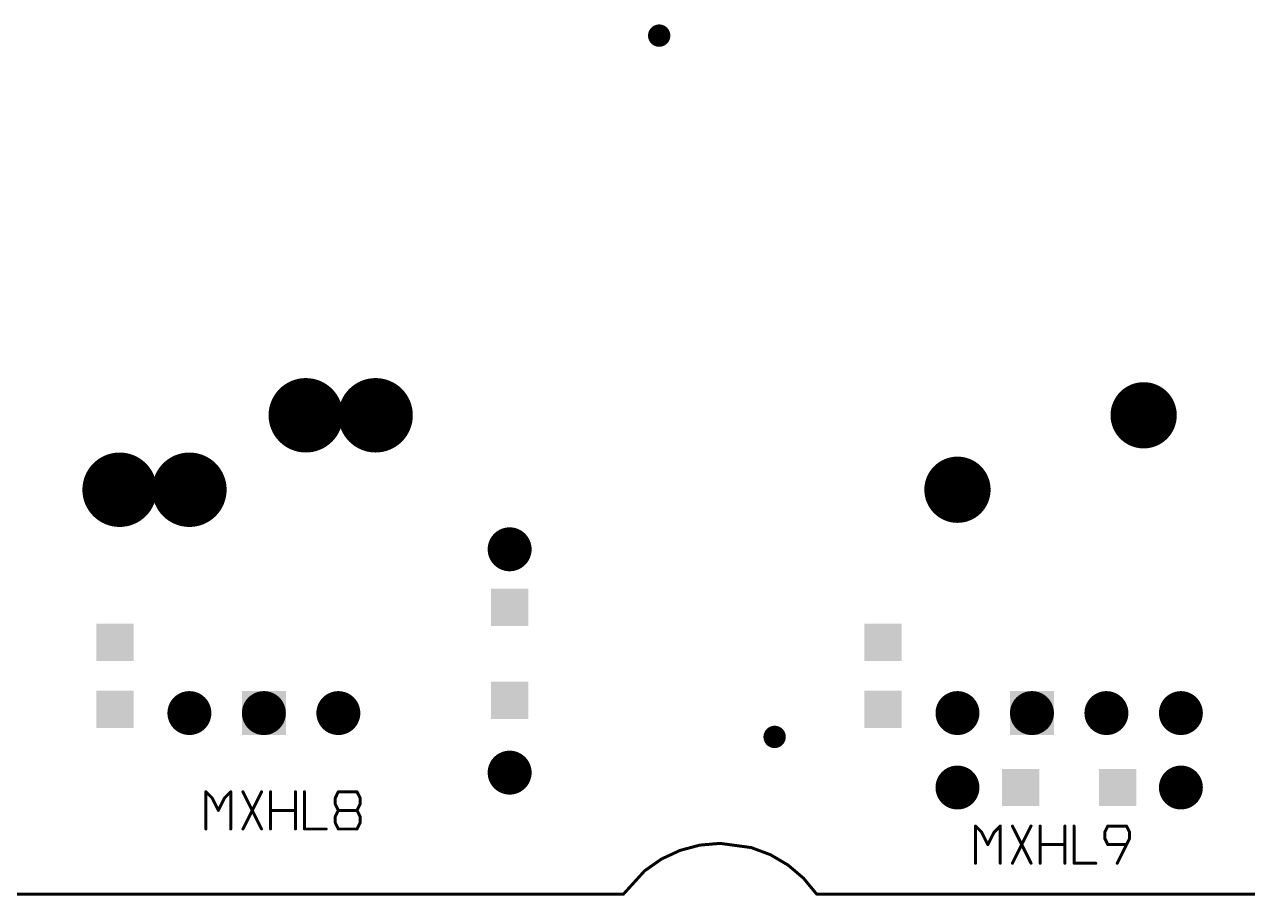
# Model space of a CAD drawing. Header units: millimetres. Extents: x 451 to 799, y 260 to 388.
# Drawn here: x 715.48 to 757.2, y 259.67 to 289.39 of the extents above; entities that cross this region are included whole.
import ezdxf

# ---------------------------------------------------------------- set-up
doc = ezdxf.new("R2010")
doc.units = ezdxf.units.MM
for name, color, linetype in [('3_A_', 4, 'Continuous'), ('4_A_', 54, 'Continuous'), ('5_A_', 7, 'Continuous'), ('8_A_', 3, 'Continuous')]:
    doc.layers.add(name, color=color, linetype=linetype)

# ---------------------------------------------------------------- blocks, each defined once
blk = doc.blocks.new('D23ROUND2_54X2_54')
blk.add_lwpolyline([(0.635, 0, 1.27, 1.27, 1), (-0.635, 0, 1.27, 1.27, 1), (0.635, 0, 1.27, 1.27, 0)], format="xyseb")
blk = doc.blocks.new('D24ROUND1_4986X1_4986')
blk.add_lwpolyline([(0.37465, 0, 0.7493, 0.7493, 1), (-0.37465, 0, 0.7493, 0.7493, 1), (0.37465, 0, 0.7493, 0.7493, 0)], format="xyseb")
blk = doc.blocks.new('D25ROUND2_2606X2_2606')
blk.add_lwpolyline([(0.56515, 0, 1.1303, 1.1303, 1), (-0.56515, 0, 1.1303, 1.1303, 1), (0.56515, 0, 1.1303, 1.1303, 0)], format="xyseb")
blk = doc.blocks.new('D35ROUND0_762X0_762')
blk.add_lwpolyline([(0.1905, 0, 0.381, 0.381, 1), (-0.1905, 0, 0.381, 0.381, 1), (0.1905, 0, 0.381, 0.381, 0)], format="xyseb")
blk = doc.blocks.new('D16SQUARE1_27X1_27')
blk.add_solid([(-0.635, -0.635), (0.635, -0.635), (-0.635, 0.635), (0.635, 0.635)])
blk = doc.blocks.new('D41SQUARE1_4986X1_4986')
blk.add_solid([(-0.7493, -0.7493), (0.7493, -0.7493), (-0.7493, 0.7493), (0.7493, 0.7493)])
blk = doc.blocks.new('D47ROUND0_381X0_381')
blk.add_lwpolyline([(0.09525, 0, 0.1905, 0.1905, 1), (-0.09525, 0, 0.1905, 0.1905, 1), (0.09525, 0, 0.1905, 0.1905, 0)], format="xyseb")

msp = doc.modelspace()

# ---------------------------------------------------------------- linework, layer by layer
at = {"layer": '5_A_'}
for points in [[(721.882, 262.999, 0.102, 0.102, 0), (721.671, 263.21, 0.102, 0.102, 0)], [(721.671, 263.21, 0.102, 0.102, 0), (721.671, 261.94, 0.102, 0.102, 0)], [(722.517, 263.21, 0.102, 0.102, 0), (722.306, 262.999, 0.102, 0.102, 0)], [(722.517, 261.94, 0.102, 0.102, 0), (722.517, 263.21, 0.102, 0.102, 0)], [(723.569, 261.94, 0.102, 0.102, 0), (722.934, 263.21, 0.102, 0.102, 0)], [(723.569, 263.21, 0.102, 0.102, 0), (722.934, 261.94, 0.102, 0.102, 0)], [(723.876, 261.94, 0.102, 0.102, 0), (723.876, 263.21, 0.102, 0.102, 0)], [(724.725, 261.94, 0.102, 0.102, 0), (724.725, 263.21, 0.102, 0.102, 0)], [(725.032, 261.94, 0.102, 0.102, 0), (725.032, 263.21, 0.102, 0.102, 0)], [(726.188, 263.21, 0.102, 0.102, 0), (726.083, 262.999, 0.102, 0.102, 0)], [(726.823, 263.21, 0.102, 0.102, 0), (726.188, 263.21, 0.102, 0.102, 0)], [(726.929, 262.999, 0.102, 0.102, 0), (726.823, 263.21, 0.102, 0.102, 0)], [(722.096, 262.575, 0.102, 0.102, 0), (721.882, 262.999, 0.102, 0.102, 0)], [(722.306, 262.999, 0.102, 0.102, 0), (722.096, 262.575, 0.102, 0.102, 0)], [(726.083, 262.999, 0.102, 0.102, 0), (726.083, 262.788, 0.102, 0.102, 0)], [(726.083, 262.788, 0.102, 0.102, 0), (726.188, 262.575, 0.102, 0.102, 0)], [(726.823, 262.575, 0.102, 0.102, 0), (726.929, 262.788, 0.102, 0.102, 0)], [(726.929, 262.788, 0.102, 0.102, 0), (726.929, 262.999, 0.102, 0.102, 0)], [(724.725, 262.575, 0.102, 0.102, 0), (723.876, 262.575, 0.102, 0.102, 0)], [(726.083, 262.364, 0.102, 0.102, 0), (726.188, 262.575, 0.102, 0.102, 0)], [(726.083, 262.153, 0.102, 0.102, 0), (726.083, 262.364, 0.102, 0.102, 0)], [(726.188, 262.575, 0.102, 0.102, 0), (726.823, 262.575, 0.102, 0.102, 0)], [(726.823, 262.575, 0.102, 0.102, 0), (726.929, 262.364, 0.102, 0.102, 0)], [(726.929, 262.364, 0.102, 0.102, 0), (726.929, 262.153, 0.102, 0.102, 0)], [(725.774, 261.94, 0.102, 0.102, 0), (725.032, 261.94, 0.102, 0.102, 0)], [(726.188, 261.94, 0.102, 0.102, 0), (726.083, 262.153, 0.102, 0.102, 0)], [(726.823, 261.94, 0.102, 0.102, 0), (726.188, 261.94, 0.102, 0.102, 0)], [(726.929, 262.153, 0.102, 0.102, 0), (726.823, 261.94, 0.102, 0.102, 0)], [(748.128, 261.831, 0.102, 0.102, 0), (747.917, 262.042, 0.102, 0.102, 0)], [(747.917, 262.042, 0.102, 0.102, 0), (747.917, 260.772, 0.102, 0.102, 0)], [(748.763, 262.042, 0.102, 0.102, 0), (748.552, 261.831, 0.102, 0.102, 0)], [(748.763, 260.772, 0.102, 0.102, 0), (748.763, 262.042, 0.102, 0.102, 0)], [(749.812, 260.772, 0.102, 0.102, 0), (749.177, 262.042, 0.102, 0.102, 0)], [(749.812, 262.042, 0.102, 0.102, 0), (749.177, 260.772, 0.102, 0.102, 0)], [(750.122, 260.772, 0.102, 0.102, 0), (750.122, 262.042, 0.102, 0.102, 0)], [(750.968, 260.772, 0.102, 0.102, 0), (750.968, 262.042, 0.102, 0.102, 0)], [(751.278, 260.772, 0.102, 0.102, 0), (751.278, 262.042, 0.102, 0.102, 0)], [(752.327, 261.831, 0.102, 0.102, 0), (752.433, 262.042, 0.102, 0.102, 0)], [(752.433, 262.042, 0.102, 0.102, 0), (753.068, 262.042, 0.102, 0.102, 0)], [(753.068, 262.042, 0.102, 0.102, 0), (753.175, 261.831, 0.102, 0.102, 0)], [(748.339, 261.407, 0.102, 0.102, 0), (748.128, 261.831, 0.102, 0.102, 0)], [(748.552, 261.831, 0.102, 0.102, 0), (748.339, 261.407, 0.102, 0.102, 0)], [(752.327, 261.62, 0.102, 0.102, 0), (752.327, 261.831, 0.102, 0.102, 0)], [(752.433, 261.407, 0.102, 0.102, 0), (752.327, 261.62, 0.102, 0.102, 0)], [(753.175, 261.62, 0.102, 0.102, 0), (752.751, 260.772, 0.102, 0.102, 0)], [(753.175, 261.831, 0.102, 0.102, 0), (753.175, 261.62, 0.102, 0.102, 0)], [(750.968, 261.407, 0.102, 0.102, 0), (750.122, 261.407, 0.102, 0.102, 0)], [(753.068, 261.407, 0.102, 0.102, 0), (752.433, 261.407, 0.102, 0.102, 0)], [(752.019, 260.772, 0.102, 0.102, 0), (751.278, 260.772, 0.102, 0.102, 0)]]:
    msp.add_lwpolyline(points, format="xyseb", dxfattribs=at)
for points in [[(721.646, 263.21, 0.0508, 0.0508, 1), (721.697, 263.21, 0.0508, 0.0508, 1), (721.646, 263.21, 0.0508, 0.0508, 0)], [(721.646, 263.21, 0.0508, 0.0508, 1), (721.697, 263.21, 0.0508, 0.0508, 1), (721.646, 263.21, 0.0508, 0.0508, 0)], [(721.646, 263.21, 0.0508, 0.0508, 1), (721.697, 263.21, 0.0508, 0.0508, 1), (721.646, 263.21, 0.0508, 0.0508, 0)], [(722.492, 263.21, 0.0508, 0.0508, 1), (722.543, 263.21, 0.0508, 0.0508, 1), (722.492, 263.21, 0.0508, 0.0508, 0)], [(722.492, 263.21, 0.0508, 0.0508, 1), (722.543, 263.21, 0.0508, 0.0508, 1), (722.492, 263.21, 0.0508, 0.0508, 0)], [(722.492, 263.21, 0.0508, 0.0508, 1), (722.543, 263.21, 0.0508, 0.0508, 1), (722.492, 263.21, 0.0508, 0.0508, 0)], [(722.908, 263.21, 0.0508, 0.0508, 1), (722.959, 263.21, 0.0508, 0.0508, 1), (722.908, 263.21, 0.0508, 0.0508, 0)], [(722.908, 263.21, 0.0508, 0.0508, 1), (722.959, 263.21, 0.0508, 0.0508, 1), (722.908, 263.21, 0.0508, 0.0508, 0)], [(723.543, 263.21, 0.0508, 0.0508, 1), (723.594, 263.21, 0.0508, 0.0508, 1), (723.543, 263.21, 0.0508, 0.0508, 0)], [(723.851, 263.21, 0.0508, 0.0508, 1), (723.902, 263.21, 0.0508, 0.0508, 1), (723.851, 263.21, 0.0508, 0.0508, 0)], [(723.851, 263.21, 0.0508, 0.0508, 1), (723.902, 263.21, 0.0508, 0.0508, 1), (723.851, 263.21, 0.0508, 0.0508, 0)], [(724.699, 263.21, 0.0508, 0.0508, 1), (724.75, 263.21, 0.0508, 0.0508, 1), (724.699, 263.21, 0.0508, 0.0508, 0)], [(724.699, 263.21, 0.0508, 0.0508, 1), (724.75, 263.21, 0.0508, 0.0508, 1), (724.699, 263.21, 0.0508, 0.0508, 0)], [(725.007, 263.21, 0.0508, 0.0508, 1), (725.057, 263.21, 0.0508, 0.0508, 1), (725.007, 263.21, 0.0508, 0.0508, 0)], [(725.007, 263.21, 0.0508, 0.0508, 1), (725.057, 263.21, 0.0508, 0.0508, 1), (725.007, 263.21, 0.0508, 0.0508, 0)], [(726.162, 263.21, 0.0508, 0.0508, 1), (726.213, 263.21, 0.0508, 0.0508, 1), (726.162, 263.21, 0.0508, 0.0508, 0)], [(726.162, 263.21, 0.0508, 0.0508, 1), (726.213, 263.21, 0.0508, 0.0508, 1), (726.162, 263.21, 0.0508, 0.0508, 0)], [(726.162, 263.21, 0.0508, 0.0508, 1), (726.213, 263.21, 0.0508, 0.0508, 1), (726.162, 263.21, 0.0508, 0.0508, 0)], [(726.797, 263.21, 0.0508, 0.0508, 1), (726.848, 263.21, 0.0508, 0.0508, 1), (726.797, 263.21, 0.0508, 0.0508, 0)], [(726.797, 263.21, 0.0508, 0.0508, 1), (726.848, 263.21, 0.0508, 0.0508, 1), (726.797, 263.21, 0.0508, 0.0508, 0)], [(726.797, 263.21, 0.0508, 0.0508, 1), (726.848, 263.21, 0.0508, 0.0508, 1), (726.797, 263.21, 0.0508, 0.0508, 0)], [(721.857, 262.999, 0.0508, 0.0508, 1), (721.908, 262.999, 0.0508, 0.0508, 1), (721.857, 262.999, 0.0508, 0.0508, 0)], [(721.857, 262.999, 0.0508, 0.0508, 1), (721.908, 262.999, 0.0508, 0.0508, 1), (721.857, 262.999, 0.0508, 0.0508, 0)], [(721.857, 262.999, 0.0508, 0.0508, 1), (721.908, 262.999, 0.0508, 0.0508, 1), (721.857, 262.999, 0.0508, 0.0508, 0)], [(722.281, 262.999, 0.0508, 0.0508, 1), (722.332, 262.999, 0.0508, 0.0508, 1), (722.281, 262.999, 0.0508, 0.0508, 0)], [(722.281, 262.999, 0.0508, 0.0508, 1), (722.332, 262.999, 0.0508, 0.0508, 1), (722.281, 262.999, 0.0508, 0.0508, 0)], [(722.281, 262.999, 0.0508, 0.0508, 1), (722.332, 262.999, 0.0508, 0.0508, 1), (722.281, 262.999, 0.0508, 0.0508, 0)], [(726.058, 262.999, 0.0508, 0.0508, 1), (726.109, 262.999, 0.0508, 0.0508, 1), (726.058, 262.999, 0.0508, 0.0508, 0)], [(726.058, 262.999, 0.0508, 0.0508, 1), (726.109, 262.999, 0.0508, 0.0508, 1), (726.058, 262.999, 0.0508, 0.0508, 0)], [(726.058, 262.999, 0.0508, 0.0508, 1), (726.109, 262.999, 0.0508, 0.0508, 1), (726.058, 262.999, 0.0508, 0.0508, 0)], [(726.058, 262.788, 0.0508, 0.0508, 1), (726.109, 262.788, 0.0508, 0.0508, 1), (726.058, 262.788, 0.0508, 0.0508, 0)], [(726.058, 262.788, 0.0508, 0.0508, 1), (726.109, 262.788, 0.0508, 0.0508, 1), (726.058, 262.788, 0.0508, 0.0508, 0)], [(726.058, 262.788, 0.0508, 0.0508, 1), (726.109, 262.788, 0.0508, 0.0508, 1), (726.058, 262.788, 0.0508, 0.0508, 0)], [(726.904, 262.999, 0.0508, 0.0508, 1), (726.955, 262.999, 0.0508, 0.0508, 1), (726.904, 262.999, 0.0508, 0.0508, 0)], [(726.904, 262.999, 0.0508, 0.0508, 1), (726.955, 262.999, 0.0508, 0.0508, 1), (726.904, 262.999, 0.0508, 0.0508, 0)], [(726.904, 262.999, 0.0508, 0.0508, 1), (726.955, 262.999, 0.0508, 0.0508, 1), (726.904, 262.999, 0.0508, 0.0508, 0)], [(726.904, 262.788, 0.0508, 0.0508, 1), (726.955, 262.788, 0.0508, 0.0508, 1), (726.904, 262.788, 0.0508, 0.0508, 0)], [(726.904, 262.788, 0.0508, 0.0508, 1), (726.955, 262.788, 0.0508, 0.0508, 1), (726.904, 262.788, 0.0508, 0.0508, 0)], [(726.904, 262.788, 0.0508, 0.0508, 1), (726.955, 262.788, 0.0508, 0.0508, 1), (726.904, 262.788, 0.0508, 0.0508, 0)], [(722.07, 262.575, 0.0508, 0.0508, 1), (722.121, 262.575, 0.0508, 0.0508, 1), (722.07, 262.575, 0.0508, 0.0508, 0)], [(722.07, 262.575, 0.0508, 0.0508, 1), (722.121, 262.575, 0.0508, 0.0508, 1), (722.07, 262.575, 0.0508, 0.0508, 0)], [(722.07, 262.575, 0.0508, 0.0508, 1), (722.121, 262.575, 0.0508, 0.0508, 1), (722.07, 262.575, 0.0508, 0.0508, 0)], [(723.851, 262.575, 0.0508, 0.0508, 1), (723.902, 262.575, 0.0508, 0.0508, 1), (723.851, 262.575, 0.0508, 0.0508, 0)], [(723.851, 262.575, 0.0508, 0.0508, 1), (723.902, 262.575, 0.0508, 0.0508, 1), (723.851, 262.575, 0.0508, 0.0508, 0)], [(724.699, 262.575, 0.0508, 0.0508, 1), (724.75, 262.575, 0.0508, 0.0508, 1), (724.699, 262.575, 0.0508, 0.0508, 0)], [(726.058, 262.364, 0.0508, 0.0508, 1), (726.109, 262.364, 0.0508, 0.0508, 1), (726.058, 262.364, 0.0508, 0.0508, 0)], [(726.058, 262.364, 0.0508, 0.0508, 1), (726.109, 262.364, 0.0508, 0.0508, 1), (726.058, 262.364, 0.0508, 0.0508, 0)], [(726.058, 262.364, 0.0508, 0.0508, 1), (726.109, 262.364, 0.0508, 0.0508, 1), (726.058, 262.364, 0.0508, 0.0508, 0)], [(726.162, 262.575, 0.0508, 0.0508, 1), (726.213, 262.575, 0.0508, 0.0508, 1), (726.162, 262.575, 0.0508, 0.0508, 0)], [(726.162, 262.575, 0.0508, 0.0508, 1), (726.213, 262.575, 0.0508, 0.0508, 1), (726.162, 262.575, 0.0508, 0.0508, 0)], [(726.162, 262.575, 0.0508, 0.0508, 1), (726.213, 262.575, 0.0508, 0.0508, 1), (726.162, 262.575, 0.0508, 0.0508, 0)], [(726.162, 262.575, 0.0508, 0.0508, 1), (726.213, 262.575, 0.0508, 0.0508, 1), (726.162, 262.575, 0.0508, 0.0508, 0)], [(726.162, 262.575, 0.0508, 0.0508, 1), (726.213, 262.575, 0.0508, 0.0508, 1), (726.162, 262.575, 0.0508, 0.0508, 0)], [(726.797, 262.575, 0.0508, 0.0508, 1), (726.848, 262.575, 0.0508, 0.0508, 1), (726.797, 262.575, 0.0508, 0.0508, 0)], [(726.797, 262.575, 0.0508, 0.0508, 1), (726.848, 262.575, 0.0508, 0.0508, 1), (726.797, 262.575, 0.0508, 0.0508, 0)], [(726.797, 262.575, 0.0508, 0.0508, 1), (726.848, 262.575, 0.0508, 0.0508, 1), (726.797, 262.575, 0.0508, 0.0508, 0)], [(726.797, 262.575, 0.0508, 0.0508, 1), (726.848, 262.575, 0.0508, 0.0508, 1), (726.797, 262.575, 0.0508, 0.0508, 0)], [(726.904, 262.364, 0.0508, 0.0508, 1), (726.955, 262.364, 0.0508, 0.0508, 1), (726.904, 262.364, 0.0508, 0.0508, 0)], [(726.904, 262.364, 0.0508, 0.0508, 1), (726.955, 262.364, 0.0508, 0.0508, 1), (726.904, 262.364, 0.0508, 0.0508, 0)], [(726.904, 262.364, 0.0508, 0.0508, 1), (726.955, 262.364, 0.0508, 0.0508, 1), (726.904, 262.364, 0.0508, 0.0508, 0)], [(721.646, 261.94, 0.0508, 0.0508, 1), (721.697, 261.94, 0.0508, 0.0508, 1), (721.646, 261.94, 0.0508, 0.0508, 0)], [(721.646, 261.94, 0.0508, 0.0508, 1), (721.697, 261.94, 0.0508, 0.0508, 1), (721.646, 261.94, 0.0508, 0.0508, 0)], [(722.492, 261.94, 0.0508, 0.0508, 1), (722.543, 261.94, 0.0508, 0.0508, 1), (722.492, 261.94, 0.0508, 0.0508, 0)], [(722.908, 261.94, 0.0508, 0.0508, 1), (722.959, 261.94, 0.0508, 0.0508, 1), (722.908, 261.94, 0.0508, 0.0508, 0)], [(722.908, 261.94, 0.0508, 0.0508, 1), (722.959, 261.94, 0.0508, 0.0508, 1), (722.908, 261.94, 0.0508, 0.0508, 0)], [(723.543, 261.94, 0.0508, 0.0508, 1), (723.594, 261.94, 0.0508, 0.0508, 1), (723.543, 261.94, 0.0508, 0.0508, 0)], [(723.851, 261.94, 0.0508, 0.0508, 1), (723.902, 261.94, 0.0508, 0.0508, 1), (723.851, 261.94, 0.0508, 0.0508, 0)], [(724.699, 261.94, 0.0508, 0.0508, 1), (724.75, 261.94, 0.0508, 0.0508, 1), (724.699, 261.94, 0.0508, 0.0508, 0)], [(725.007, 261.94, 0.0508, 0.0508, 1), (725.057, 261.94, 0.0508, 0.0508, 1), (725.007, 261.94, 0.0508, 0.0508, 0)], [(725.007, 261.94, 0.0508, 0.0508, 1), (725.057, 261.94, 0.0508, 0.0508, 1), (725.007, 261.94, 0.0508, 0.0508, 0)], [(725.007, 261.94, 0.0508, 0.0508, 1), (725.057, 261.94, 0.0508, 0.0508, 1), (725.007, 261.94, 0.0508, 0.0508, 0)], [(725.748, 261.94, 0.0508, 0.0508, 1), (725.799, 261.94, 0.0508, 0.0508, 1), (725.748, 261.94, 0.0508, 0.0508, 0)], [(726.058, 262.153, 0.0508, 0.0508, 1), (726.109, 262.153, 0.0508, 0.0508, 1), (726.058, 262.153, 0.0508, 0.0508, 0)], [(726.058, 262.153, 0.0508, 0.0508, 1), (726.109, 262.153, 0.0508, 0.0508, 1), (726.058, 262.153, 0.0508, 0.0508, 0)], [(726.058, 262.153, 0.0508, 0.0508, 1), (726.109, 262.153, 0.0508, 0.0508, 1), (726.058, 262.153, 0.0508, 0.0508, 0)], [(726.162, 261.94, 0.0508, 0.0508, 1), (726.213, 261.94, 0.0508, 0.0508, 1), (726.162, 261.94, 0.0508, 0.0508, 0)], [(726.162, 261.94, 0.0508, 0.0508, 1), (726.213, 261.94, 0.0508, 0.0508, 1), (726.162, 261.94, 0.0508, 0.0508, 0)], [(726.162, 261.94, 0.0508, 0.0508, 1), (726.213, 261.94, 0.0508, 0.0508, 1), (726.162, 261.94, 0.0508, 0.0508, 0)], [(726.797, 261.94, 0.0508, 0.0508, 1), (726.848, 261.94, 0.0508, 0.0508, 1), (726.797, 261.94, 0.0508, 0.0508, 0)], [(726.797, 261.94, 0.0508, 0.0508, 1), (726.848, 261.94, 0.0508, 0.0508, 1), (726.797, 261.94, 0.0508, 0.0508, 0)], [(726.797, 261.94, 0.0508, 0.0508, 1), (726.848, 261.94, 0.0508, 0.0508, 1), (726.797, 261.94, 0.0508, 0.0508, 0)], [(726.904, 262.153, 0.0508, 0.0508, 1), (726.955, 262.153, 0.0508, 0.0508, 1), (726.904, 262.153, 0.0508, 0.0508, 0)], [(726.904, 262.153, 0.0508, 0.0508, 1), (726.955, 262.153, 0.0508, 0.0508, 1), (726.904, 262.153, 0.0508, 0.0508, 0)], [(726.904, 262.153, 0.0508, 0.0508, 1), (726.955, 262.153, 0.0508, 0.0508, 1), (726.904, 262.153, 0.0508, 0.0508, 0)], [(747.892, 262.042, 0.0508, 0.0508, 1), (747.943, 262.042, 0.0508, 0.0508, 1), (747.892, 262.042, 0.0508, 0.0508, 0)], [(747.892, 262.042, 0.0508, 0.0508, 1), (747.943, 262.042, 0.0508, 0.0508, 1), (747.892, 262.042, 0.0508, 0.0508, 0)], [(747.892, 262.042, 0.0508, 0.0508, 1), (747.943, 262.042, 0.0508, 0.0508, 1), (747.892, 262.042, 0.0508, 0.0508, 0)], [(748.738, 262.042, 0.0508, 0.0508, 1), (748.789, 262.042, 0.0508, 0.0508, 1), (748.738, 262.042, 0.0508, 0.0508, 0)], [(748.738, 262.042, 0.0508, 0.0508, 1), (748.789, 262.042, 0.0508, 0.0508, 1), (748.738, 262.042, 0.0508, 0.0508, 0)], [(748.738, 262.042, 0.0508, 0.0508, 1), (748.789, 262.042, 0.0508, 0.0508, 1), (748.738, 262.042, 0.0508, 0.0508, 0)], [(749.152, 262.042, 0.0508, 0.0508, 1), (749.203, 262.042, 0.0508, 0.0508, 1), (749.152, 262.042, 0.0508, 0.0508, 0)], [(749.152, 262.042, 0.0508, 0.0508, 1), (749.203, 262.042, 0.0508, 0.0508, 1), (749.152, 262.042, 0.0508, 0.0508, 0)], [(749.787, 262.042, 0.0508, 0.0508, 1), (749.838, 262.042, 0.0508, 0.0508, 1), (749.787, 262.042, 0.0508, 0.0508, 0)], [(750.097, 262.042, 0.0508, 0.0508, 1), (750.147, 262.042, 0.0508, 0.0508, 1), (750.097, 262.042, 0.0508, 0.0508, 0)], [(750.097, 262.042, 0.0508, 0.0508, 1), (750.147, 262.042, 0.0508, 0.0508, 1), (750.097, 262.042, 0.0508, 0.0508, 0)], [(750.942, 262.042, 0.0508, 0.0508, 1), (750.993, 262.042, 0.0508, 0.0508, 1), (750.942, 262.042, 0.0508, 0.0508, 0)], [(750.942, 262.042, 0.0508, 0.0508, 1), (750.993, 262.042, 0.0508, 0.0508, 1), (750.942, 262.042, 0.0508, 0.0508, 0)], [(751.252, 262.042, 0.0508, 0.0508, 1), (751.303, 262.042, 0.0508, 0.0508, 1), (751.252, 262.042, 0.0508, 0.0508, 0)], [(751.252, 262.042, 0.0508, 0.0508, 1), (751.303, 262.042, 0.0508, 0.0508, 1), (751.252, 262.042, 0.0508, 0.0508, 0)], [(752.408, 262.042, 0.0508, 0.0508, 1), (752.459, 262.042, 0.0508, 0.0508, 1), (752.408, 262.042, 0.0508, 0.0508, 0)], [(752.408, 262.042, 0.0508, 0.0508, 1), (752.459, 262.042, 0.0508, 0.0508, 1), (752.408, 262.042, 0.0508, 0.0508, 0)], [(752.408, 262.042, 0.0508, 0.0508, 1), (752.459, 262.042, 0.0508, 0.0508, 1), (752.408, 262.042, 0.0508, 0.0508, 0)], [(753.043, 262.042, 0.0508, 0.0508, 1), (753.094, 262.042, 0.0508, 0.0508, 1), (753.043, 262.042, 0.0508, 0.0508, 0)], [(753.043, 262.042, 0.0508, 0.0508, 1), (753.094, 262.042, 0.0508, 0.0508, 1), (753.043, 262.042, 0.0508, 0.0508, 0)], [(753.043, 262.042, 0.0508, 0.0508, 1), (753.094, 262.042, 0.0508, 0.0508, 1), (753.043, 262.042, 0.0508, 0.0508, 0)], [(748.103, 261.831, 0.0508, 0.0508, 1), (748.154, 261.831, 0.0508, 0.0508, 1), (748.103, 261.831, 0.0508, 0.0508, 0)], [(748.103, 261.831, 0.0508, 0.0508, 1), (748.154, 261.831, 0.0508, 0.0508, 1), (748.103, 261.831, 0.0508, 0.0508, 0)], [(748.103, 261.831, 0.0508, 0.0508, 1), (748.154, 261.831, 0.0508, 0.0508, 1), (748.103, 261.831, 0.0508, 0.0508, 0)], [(748.527, 261.831, 0.0508, 0.0508, 1), (748.578, 261.831, 0.0508, 0.0508, 1), (748.527, 261.831, 0.0508, 0.0508, 0)], [(748.527, 261.831, 0.0508, 0.0508, 1), (748.578, 261.831, 0.0508, 0.0508, 1), (748.527, 261.831, 0.0508, 0.0508, 0)], [(748.527, 261.831, 0.0508, 0.0508, 1), (748.578, 261.831, 0.0508, 0.0508, 1), (748.527, 261.831, 0.0508, 0.0508, 0)], [(752.301, 261.831, 0.0508, 0.0508, 1), (752.352, 261.831, 0.0508, 0.0508, 1), (752.301, 261.831, 0.0508, 0.0508, 0)], [(752.301, 261.831, 0.0508, 0.0508, 1), (752.352, 261.831, 0.0508, 0.0508, 1), (752.301, 261.831, 0.0508, 0.0508, 0)], [(752.301, 261.831, 0.0508, 0.0508, 1), (752.352, 261.831, 0.0508, 0.0508, 1), (752.301, 261.831, 0.0508, 0.0508, 0)], [(752.301, 261.62, 0.0508, 0.0508, 1), (752.352, 261.62, 0.0508, 0.0508, 1), (752.301, 261.62, 0.0508, 0.0508, 0)], [(752.301, 261.62, 0.0508, 0.0508, 1), (752.352, 261.62, 0.0508, 0.0508, 1), (752.301, 261.62, 0.0508, 0.0508, 0)], [(752.301, 261.62, 0.0508, 0.0508, 1), (752.352, 261.62, 0.0508, 0.0508, 1), (752.301, 261.62, 0.0508, 0.0508, 0)], [(753.15, 261.831, 0.0508, 0.0508, 1), (753.201, 261.831, 0.0508, 0.0508, 1), (753.15, 261.831, 0.0508, 0.0508, 0)], [(753.15, 261.831, 0.0508, 0.0508, 1), (753.201, 261.831, 0.0508, 0.0508, 1), (753.15, 261.831, 0.0508, 0.0508, 0)], [(753.15, 261.831, 0.0508, 0.0508, 1), (753.201, 261.831, 0.0508, 0.0508, 1), (753.15, 261.831, 0.0508, 0.0508, 0)], [(753.15, 261.62, 0.0508, 0.0508, 1), (753.201, 261.62, 0.0508, 0.0508, 1), (753.15, 261.62, 0.0508, 0.0508, 0)], [(753.15, 261.62, 0.0508, 0.0508, 1), (753.201, 261.62, 0.0508, 0.0508, 1), (753.15, 261.62, 0.0508, 0.0508, 0)], [(753.15, 261.62, 0.0508, 0.0508, 1), (753.201, 261.62, 0.0508, 0.0508, 1), (753.15, 261.62, 0.0508, 0.0508, 0)], [(748.314, 261.407, 0.0508, 0.0508, 1), (748.364, 261.407, 0.0508, 0.0508, 1), (748.314, 261.407, 0.0508, 0.0508, 0)], [(748.314, 261.407, 0.0508, 0.0508, 1), (748.364, 261.407, 0.0508, 0.0508, 1), (748.314, 261.407, 0.0508, 0.0508, 0)], [(748.314, 261.407, 0.0508, 0.0508, 1), (748.364, 261.407, 0.0508, 0.0508, 1), (748.314, 261.407, 0.0508, 0.0508, 0)], [(750.097, 261.407, 0.0508, 0.0508, 1), (750.147, 261.407, 0.0508, 0.0508, 1), (750.097, 261.407, 0.0508, 0.0508, 0)], [(750.097, 261.407, 0.0508, 0.0508, 1), (750.147, 261.407, 0.0508, 0.0508, 1), (750.097, 261.407, 0.0508, 0.0508, 0)], [(750.942, 261.407, 0.0508, 0.0508, 1), (750.993, 261.407, 0.0508, 0.0508, 1), (750.942, 261.407, 0.0508, 0.0508, 0)], [(752.408, 261.407, 0.0508, 0.0508, 1), (752.459, 261.407, 0.0508, 0.0508, 1), (752.408, 261.407, 0.0508, 0.0508, 0)], [(752.408, 261.407, 0.0508, 0.0508, 1), (752.459, 261.407, 0.0508, 0.0508, 1), (752.408, 261.407, 0.0508, 0.0508, 0)], [(752.408, 261.407, 0.0508, 0.0508, 1), (752.459, 261.407, 0.0508, 0.0508, 1), (752.408, 261.407, 0.0508, 0.0508, 0)], [(753.043, 261.407, 0.0508, 0.0508, 1), (753.094, 261.407, 0.0508, 0.0508, 1), (753.043, 261.407, 0.0508, 0.0508, 0)], [(747.892, 260.772, 0.0508, 0.0508, 1), (747.943, 260.772, 0.0508, 0.0508, 1), (747.892, 260.772, 0.0508, 0.0508, 0)], [(747.892, 260.772, 0.0508, 0.0508, 1), (747.943, 260.772, 0.0508, 0.0508, 1), (747.892, 260.772, 0.0508, 0.0508, 0)], [(748.738, 260.772, 0.0508, 0.0508, 1), (748.789, 260.772, 0.0508, 0.0508, 1), (748.738, 260.772, 0.0508, 0.0508, 0)], [(749.152, 260.772, 0.0508, 0.0508, 1), (749.203, 260.772, 0.0508, 0.0508, 1), (749.152, 260.772, 0.0508, 0.0508, 0)], [(749.152, 260.772, 0.0508, 0.0508, 1), (749.203, 260.772, 0.0508, 0.0508, 1), (749.152, 260.772, 0.0508, 0.0508, 0)], [(749.787, 260.772, 0.0508, 0.0508, 1), (749.838, 260.772, 0.0508, 0.0508, 1), (749.787, 260.772, 0.0508, 0.0508, 0)], [(750.097, 260.772, 0.0508, 0.0508, 1), (750.147, 260.772, 0.0508, 0.0508, 1), (750.097, 260.772, 0.0508, 0.0508, 0)], [(750.942, 260.772, 0.0508, 0.0508, 1), (750.993, 260.772, 0.0508, 0.0508, 1), (750.942, 260.772, 0.0508, 0.0508, 0)], [(751.252, 260.772, 0.0508, 0.0508, 1), (751.303, 260.772, 0.0508, 0.0508, 1), (751.252, 260.772, 0.0508, 0.0508, 0)], [(751.252, 260.772, 0.0508, 0.0508, 1), (751.303, 260.772, 0.0508, 0.0508, 1), (751.252, 260.772, 0.0508, 0.0508, 0)], [(751.252, 260.772, 0.0508, 0.0508, 1), (751.303, 260.772, 0.0508, 0.0508, 1), (751.252, 260.772, 0.0508, 0.0508, 0)], [(751.994, 260.772, 0.0508, 0.0508, 1), (752.045, 260.772, 0.0508, 0.0508, 1), (751.994, 260.772, 0.0508, 0.0508, 0)], [(752.726, 260.772, 0.0508, 0.0508, 1), (752.776, 260.772, 0.0508, 0.0508, 1), (752.726, 260.772, 0.0508, 0.0508, 0)], [(752.726, 260.772, 0.0508, 0.0508, 1), (752.776, 260.772, 0.0508, 0.0508, 1), (752.726, 260.772, 0.0508, 0.0508, 0)]]:
    msp.add_lwpolyline(points, format="xyseb", close=True, dxfattribs=at)
at = {"layer": '8_A_'}
for points in [[(739.205, 261.45, 0.102, 0.102, 0), (738.511, 261.389, 0.102, 0.102, 0), (737.837, 261.208, 0.102, 0.102, 0), (737.205, 260.913, 0.102, 0.102, 0), (736.634, 260.513, 0.102, 0.102, 0), (735.913, 259.72, 0.102, 0.102, 0)], [(742.499, 259.72, 0.102, 0.102, 0), (742.055, 260.258, 0.102, 0.102, 0), (741.524, 260.71, 0.102, 0.102, 0), (740.923, 261.063, 0.102, 0.102, 0), (740.269, 261.306, 0.102, 0.102, 0), (739.205, 261.45, 0.102, 0.102, 0)], [(644.776, 259.72, 0.102, 0.102, 0), (735.913, 259.72, 0.102, 0.102, 0)], [(742.499, 259.72, 0.102, 0.102, 0), (795.738, 259.72, 0.102, 0.102, 0)]]:
    msp.add_lwpolyline(points, format="xyseb", dxfattribs=at)
for points in [[(739.18, 261.45, 0.0508, 0.0508, 1), (739.231, 261.45, 0.0508, 0.0508, 1), (739.18, 261.45, 0.0508, 0.0508, 0)], [(739.18, 261.45, 0.0508, 0.0508, 1), (739.231, 261.45, 0.0508, 0.0508, 1), (739.18, 261.45, 0.0508, 0.0508, 0)], [(735.888, 259.72, 0.0508, 0.0508, 1), (735.939, 259.72, 0.0508, 0.0508, 1), (735.888, 259.72, 0.0508, 0.0508, 0)], [(735.888, 259.72, 0.0508, 0.0508, 1), (735.939, 259.72, 0.0508, 0.0508, 1), (735.888, 259.72, 0.0508, 0.0508, 0)], [(735.888, 259.72, 0.0508, 0.0508, 1), (735.939, 259.72, 0.0508, 0.0508, 1), (735.888, 259.72, 0.0508, 0.0508, 0)], [(742.474, 259.72, 0.0508, 0.0508, 1), (742.525, 259.72, 0.0508, 0.0508, 1), (742.474, 259.72, 0.0508, 0.0508, 0)], [(742.474, 259.72, 0.0508, 0.0508, 1), (742.525, 259.72, 0.0508, 0.0508, 1), (742.474, 259.72, 0.0508, 0.0508, 0)]]:
    msp.add_lwpolyline(points, format="xyseb", close=True, dxfattribs=at)

# ---------------------------------------------------------------- block references
at = {"layer": '3_A_'}
for name, p in [('D35ROUND0_762X0_762', (737.13, 289.009)), ('D23ROUND2_54X2_54', (725.078, 276.055)), ('D23ROUND2_54X2_54', (727.458, 276.055)), ('D25ROUND2_2606X2_2606', (753.653, 276.055)), ('D23ROUND2_54X2_54', (718.728, 273.515)), ('D23ROUND2_54X2_54', (721.108, 273.515)), ('D25ROUND2_2606X2_2606', (747.303, 273.515)), ('D24ROUND1_4986X1_4986', (732.03, 271.483)), ('D24ROUND1_4986X1_4986', (721.108, 265.895)), ('D24ROUND1_4986X1_4986', (723.648, 265.895)), ('D24ROUND1_4986X1_4986', (726.188, 265.895)), ('D24ROUND1_4986X1_4986', (747.303, 265.895)), ('D24ROUND1_4986X1_4986', (749.843, 265.895)), ('D24ROUND1_4986X1_4986', (752.383, 265.895)), ('D24ROUND1_4986X1_4986', (754.923, 265.895)), ('D35ROUND0_762X0_762', (741.067, 265.082)), ('D24ROUND1_4986X1_4986', (732.03, 263.863)), ('D24ROUND1_4986X1_4986', (747.303, 263.355)), ('D24ROUND1_4986X1_4986', (754.923, 263.355))]:
    msp.add_blockref(name, p, dxfattribs=at)
at = {"layer": '4_A_'}
for name, p in [('D35ROUND0_762X0_762', (737.13, 289.009)), ('D23ROUND2_54X2_54', (725.078, 276.055)), ('D23ROUND2_54X2_54', (727.458, 276.055)), ('D25ROUND2_2606X2_2606', (753.653, 276.055)), ('D23ROUND2_54X2_54', (718.728, 273.515)), ('D23ROUND2_54X2_54', (721.108, 273.515)), ('D25ROUND2_2606X2_2606', (747.303, 273.515)), ('D24ROUND1_4986X1_4986', (732.03, 271.483)), ('D16SQUARE1_27X1_27', (732.03, 269.502)), ('D16SQUARE1_27X1_27', (718.568, 268.308)), ('D16SQUARE1_27X1_27', (744.763, 268.308)), ('D16SQUARE1_27X1_27', (718.568, 266.022)), ('D24ROUND1_4986X1_4986', (721.108, 265.895)), ('D41SQUARE1_4986X1_4986', (723.648, 265.895)), ('D24ROUND1_4986X1_4986', (726.188, 265.895)), ('D16SQUARE1_27X1_27', (732.03, 266.327)), ('D16SQUARE1_27X1_27', (744.763, 266.022)), ('D24ROUND1_4986X1_4986', (747.303, 265.895)), ('D41SQUARE1_4986X1_4986', (749.843, 265.895)), ('D24ROUND1_4986X1_4986', (752.383, 265.895)), ('D24ROUND1_4986X1_4986', (754.923, 265.895)), ('D35ROUND0_762X0_762', (741.067, 265.082)), ('D24ROUND1_4986X1_4986', (732.03, 263.863)), ('D24ROUND1_4986X1_4986', (747.303, 263.355)), ('D24ROUND1_4986X1_4986', (754.923, 263.355)), ('D16SQUARE1_27X1_27', (749.462, 263.355)), ('D16SQUARE1_27X1_27', (752.764, 263.355))]:
    msp.add_blockref(name, p, dxfattribs=at)
at = {"layer": '8_A_'}
for p in [(737.13, 289.009), (741.067, 265.082)]:
    msp.add_blockref('D47ROUND0_381X0_381', p, dxfattribs=at)

doc.saveas('drawing.dxf')
